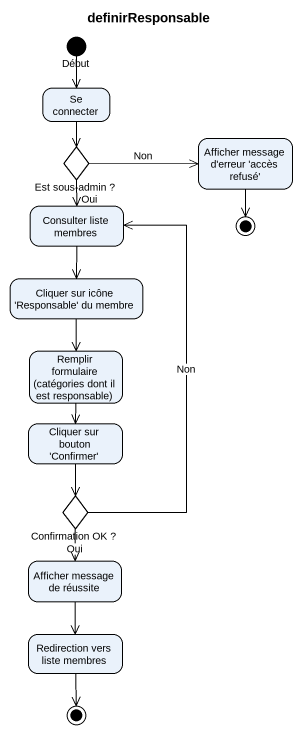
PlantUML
@startuml
title definirResponsable
hide empty description
state Début <<start>>
state "Se connecter" as Se_connecter
state "Afficher message d'erreur 'accès refusé'" as Afficher_message_d_erreur
state "Est sous-admin ?" as Est_sous_admin <<choice>>
state "Consulter liste membres" as Consulter_liste_membres
state final1 <<end>>
state "Cliquer sur icône 'Responsable' du membre" as Cliquer_sur_icône
state "Remplir formulaire (catégories dont il est responsable)" as Remplir_formulaire
state "Cliquer sur bouton 'Confirmer'" as Cliquer_sur_bouton_Confirmer
state "Confirmation OK ?" as Confirmation_OK <<choice>>
state "Afficher message de réussite" as Afficher_message_de_réussite
state "Redirection vers liste membres" as Redirection_vers_liste
state final2 <<end>>
Début --> Se_connecter
Se_connecter --> Est_sous_admin
Afficher_message_d_erreur --> final1
Est_sous_admin -right-> Afficher_message_d_erreur : Non
Est_sous_admin --> Consulter_liste_membres : Oui
Consulter_liste_membres --> Cliquer_sur_icône
Cliquer_sur_icône --> Remplir_formulaire
Remplir_formulaire --> Cliquer_sur_bouton_Confirmer
Cliquer_sur_bouton_Confirmer --> Confirmation_OK
Confirmation_OK -up-> Consulter_liste_membres : Non
Confirmation_OK --> Afficher_message_de_réussite : Oui
Afficher_message_de_réussite --> Redirection_vers_liste
Redirection_vers_liste --> final2
@enduml
